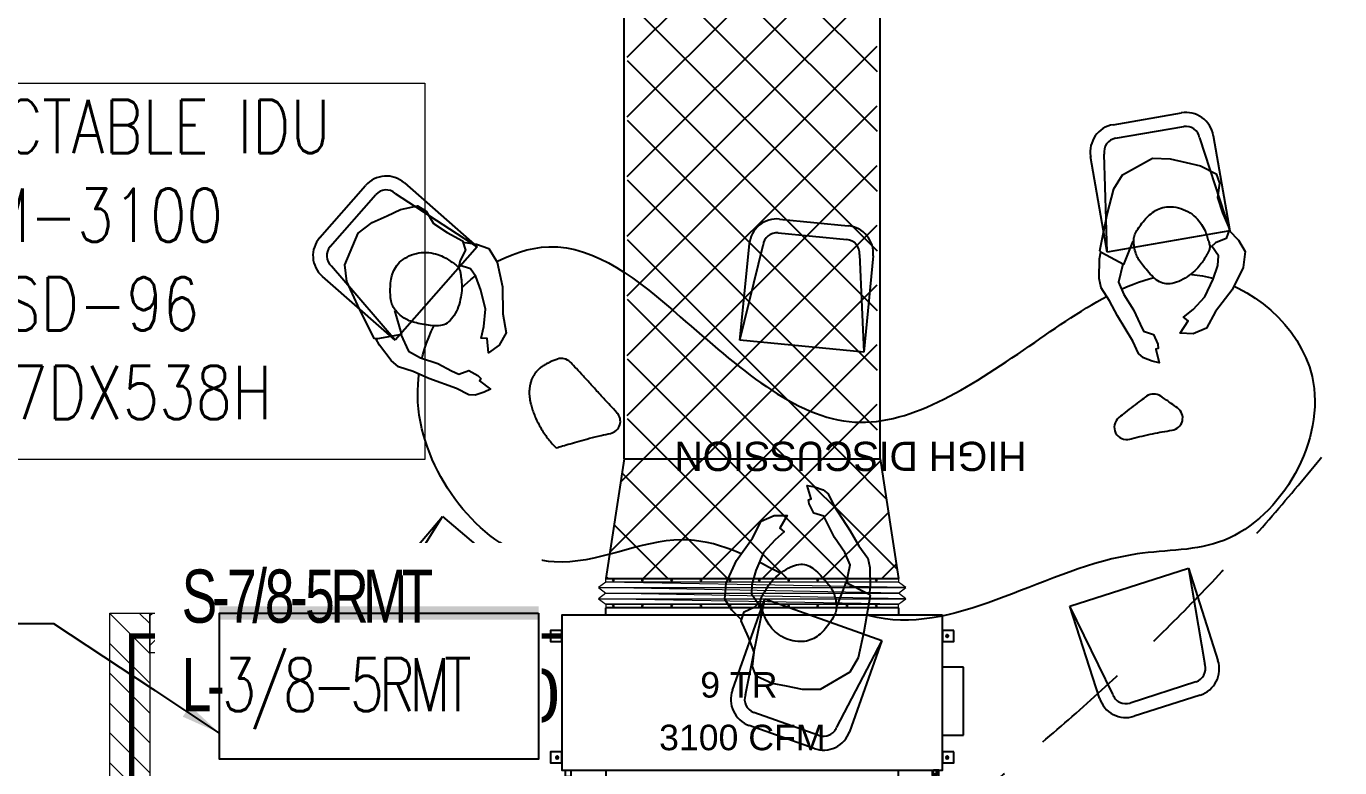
# Model space of a CAD drawing. Header units: millimetres. Extents: x 148480 to 578986, y 39883 to 155062.
# Drawn here: x 235652 to 240593, y 114536 to 117326 of the extents above; entities that cross this region are included whole.
import ezdxf

# ---------------------------------------------------------------- set-up
doc = ezdxf.new("R2010")
doc.units = ezdxf.units.MM
doc.set_wipeout_variables(frame=1)
doc.linetypes.add('CENTERX2', pattern=[4, 2.5, -0.5, 0.5, -0.5])
doc.linetypes.add('HIDDEN', pattern=[0.375, 0.25, -0.125])
for name, color, linetype in [('001-TEXT', 250, 'Continuous'), ('Flooring', 44, 'Continuous'), ('FRESH AIRDUCT', 3, 'Continuous'), ('Hatch 01_UC', 7, 'Continuous'), ('I - MODULAR', 44, 'Continuous'), ('Layer4', 6, 'Continuous'), ('M-HVAC ELLIPTICAL DUCT', 6, 'Continuous'), ('M-HVAC VRV PIPE', 4, 'Continuous'), ('M-HVAC-AC TEXT', 255, 'Continuous'), ('M-HVAC-EADUCT', 140, 'Continuous'), ('M-HVAC-ELEPTICAL DUCT', 6, 'Continuous'), ('M-HVAC-TEXT', 7, 'Continuous'), ('M-LP-VRF-EQUIP', 1, 'Continuous')]:
    doc.layers.add(name, color=color, linetype=linetype)
for name, color, linetype, lineweight in [('CB-AC CABLE TRAY', 213, 'Continuous', 15), ('M-HVAC-CANVAS', 8, 'Continuous', 0), ('M-HVAC-EQUIP TEXT', 7, 'Continuous', 0), ('VRF -COPPER PIPE', 4, 'Continuous', 9)]:
    doc.layers.add(name, color=color, linetype=linetype, lineweight=lineweight)
doc.styles.add('Herbalife_Third Floor - Furniture Layout - 210201$0$CG', font='GOTHIC.TTF')
doc.styles.add('HVAC TEXT', font='Romans.shx', dxfattribs={"width": 0.8, "height": 100})
doc.styles.add('ROMAND', font='romand__.ttf')
doc.styles.add('romans', font='stylu.ttf', dxfattribs={"height": 125})
doc.styles.get("Standard").update_dxf_attribs({"font": 'arial.ttf'})
doc.dimstyles.new('Vayucon', dxfattribs={"dimtxt": 200, "dimasz": 150, "dimexe": 0, "dimexo": 0, "dimgap": 9e-05, "dimtad": 1, "dimdec": 0, "dimrnd": 5, "dimzin": 0, "dimdsep": 46, "dimtxsty": 'ROMAND', "dimcen": 90, "dimclrd": 42, "dimclre": 8, "dimclrt": 7, "dimadec": 0, "dimazin": 0, "dimtfac": 1, "dimtdec": 0, "dimtofl": 0, "dimtmove": 1, "dimatfit": 0, "dimfxl": 1, "dimtolj": 1, "dimtzin": 0, "dimarcsym": 0})

# ---------------------------------------------------------------- blocks, each defined once
blk = doc.blocks.new('GFC1')
at = {"layer": 'Flooring', "color": 8, "linetype": 'HIDDEN', "ltscale": 1500}
blk.add_lwpolyline([(328672.2, 130068.3, 1.540604), (310717.1, 129143.3, 0.119203), (311634.4, 128071.9, -0.704413), (307490.1, 113767.5)], format="xyb", dxfattribs=at)
at = {"layer": 'I - MODULAR', "color": 8}
for p, q in [((312372.9, 117941.4), (312629.2, 117985.5)), ((312381.8, 117890.1), (312638, 117934.3)), ((311117.6, 117586.3), (311376.4, 117561.2)), ((311112.6, 117534.6), (311371.4, 117509.5)), ((310968.9, 117130.5), (311004.1, 117492.8)), ((310968.9, 117130.5), (311055.8, 117487.8)), ((311418.1, 117452.7), (311434.7, 117085.4)), ((311469.9, 117447.7), (311434.7, 117085.4)), ((311434.7, 117085.4), (310968.9, 117130.5)), ((311434.7, 117085.4), (310968.9, 117130.5)), ((309614.2, 116189.4), (309849.3, 116467.3)), ((309653.9, 116155.8), (309849.3, 116467.3)), ((309849.3, 116467.3), (310206.6, 116165.1)), ((309849.3, 116467.3), (310206.6, 116165.1)), ((312210.3, 116130.2), (312655.9, 116273.1)), ((312210.3, 116130.2), (312655.9, 116273.1)), ((312655.9, 116273.1), (312717.5, 115910.6)), ((312655.9, 116273.1), (312767, 115926.4)), ((310206.6, 116165.1), (309931.9, 115920.8)), ((310206.6, 116165.1), (309971.6, 115887.2)), ((312370.9, 115799.5), (312210.3, 116130.2)), ((312321.4, 115783.6), (312210.3, 116130.2)), ((309858.6, 115914.7), (309660.1, 116082.5)), ((309825, 115875), (309626.5, 116042.8)), ((312683.9, 115845.2), (312436.3, 115765.8)), ((312699.7, 115795.7), (312452.1, 115716.3)), ((311265.9, 115643.7), (311020.8, 115730.6)), ((311248.5, 115594.7), (311003.5, 115681.6))]:
    blk.add_line(p, q, dxfattribs=at)
for centre, radius, start, end in [((312646.8, 117883), 104, 9.7784, 99.7784), ((312646.8, 117883), 52, 9.7784, 99.7784), ((309638, 117644), 104, 48.7637, 138.7637), ((309638, 117644), 52, 48.7637, 138.7637), ((311107.6, 117482.8), 104, 84.4627, 174.4627), ((311366.3, 117457.7), 104, 354.4627, 84.4627), ((309466.6, 117448.5), 104, 138.7637, 228.7637), ((311107.6, 117482.8), 52, 84.4627, 174.4627), ((311366.3, 117457.7), 52, 354.4627, 84.4627), ((309466.6, 117448.5), 52, 138.7637, 228.7637), ((310297.2, 117015.3), 46.7, 45.2045, 107.7438), ((312525.5, 116881.5), 46.7, 56.0071, 124.9849), ((310472.2, 116825.9), 46.7, 281.6341, 43.5618), ((312587.6, 116838), 46.7, 278.3964, 54.3471), ((312423.6, 116803.3), 46.7, 129.1862, 285.3251), ((309693.6, 116122.3), 104, 139.7793, 229.7793), ((309693.6, 116122.3), 52, 139.7793, 229.7793), ((309892.2, 115954.4), 52, 229.7793, 319.7793), ((312668, 115894.7), 104, 287.7712, 17.7712), ((309892.2, 115954.4), 104, 229.7793, 319.7793), ((312668, 115894.7), 52, 287.7712, 17.7712), ((312420.4, 115815.3), 104, 197.7712, 287.7712), ((312420.4, 115815.3), 52, 197.7712, 287.7712), ((311283.3, 115692.7), 52, 250.4691, 340.4691), ((311283.3, 115692.7), 104, 250.4691, 340.4691)]:
    blk.add_arc(centre, radius, start, end, dxfattribs=at)
for points, knots in [([(309772.4, 116797.8), (309832.9, 116547.8), (310187.1, 116150.1), (310861.4, 116531.2), (311539.2, 115826.6), (312230.7, 116359.9), (312925.6, 116325.1), (313312.3, 116989.5), (312660.1, 117530.6), (312062.3, 117108.9), (311380.1, 116647.6), (310804.3, 117175), (310296.2, 117596.5), (309820.1, 117303.2), (309743, 116977.9), (309763.8, 116833.4), (309772.4, 116797.8)], [0, 0, 0, 0, 756.658423, 1279.019322, 2126.509203, 3204.432119, 3558.461823, 4309.393457, 4908.214451, 5636.410887, 6429.902653, 7251.328062, 7850.936753, 8346.910325, 8733.176516, 8841.165454, 8841.165454, 8841.165454, 8841.165454]), ([(310283, 117059.7), (310278.3, 117058.2), (310273.6, 117056.5), (310263.9, 117052.7), (310259, 117050.6), (310249.4, 117046.1), (310244.8, 117043.7), (310236.2, 117038.9), (310232.2, 117036.4), (310224.9, 117031.6), (310221.7, 117029.3), (310218, 117026.5), (310217.1, 117025.8), (310215.8, 117024.7), (310215.4, 117024.4), (310214.6, 117023.7), (310214.2, 117023.4), (310212.9, 117022.3), (310212, 117021.5), (310209.4, 117019.1), (310207.8, 117017.4), (310203.6, 117013.1), (310201.2, 117010.3), (310196.8, 117004.4), (310194.8, 117001.4), (310190.9, 116994.9), (310189.1, 116991.6), (310185.8, 116984.4), (310184.3, 116980.7), (310181.7, 116972.8), (310180.5, 116968.6), (310178.2, 116958.2), (310177.2, 116951.6), (310176.2, 116937.7), (310176.2, 116930.2), (310176.9, 116919.8), (310177.2, 116917.3), (310177.7, 116913), (310177.9, 116911.4), (310178.3, 116908.8), (310178.4, 116908), (310178.7, 116906.4), (310178.8, 116905.5), (310179.3, 116902.9), (310179.7, 116901.1), (310180.8, 116895.4), (310181.8, 116891.4), (310184.5, 116881), (310186.4, 116874.5), (310191, 116861), (310193.6, 116853.9), (310199.6, 116839.5), (310203, 116832.1), (310210.2, 116817.5), (310214.1, 116810.1), (310222.4, 116795.8), (310226.7, 116788.7), (310235.8, 116775.2), (310240.4, 116768.6), (310249.8, 116756.4), (310254.5, 116750.6), (310263.7, 116740), (310268.2, 116735.2), (310274.3, 116729.2), (310276.1, 116727.5), (310277.8, 116725.9)], [5846.502375, 5846.502375, 5846.502375, 5846.502375, 5896.963598, 5896.963598, 5950.529588, 5950.529588, 6004.095578, 6004.095578, 6057.661567, 6057.661567, 6111.227557, 6111.227557, 6129.25722, 6129.25722, 6139.833753, 6139.833753, 6148.617796, 6148.617796, 6171.771504, 6171.771504, 6218.07892, 6218.07892, 6292.857145, 6292.857145, 6367.635369, 6367.635369, 6442.413594, 6442.413594, 6517.191819, 6517.191819, 6591.970044, 6591.970044, 6696.71369, 6696.71369, 6801.457336, 6801.457336, 6834.218528, 6834.218528, 6855.422123, 6855.422123, 6865.48151, 6865.48151, 6875.540896, 6875.540896, 6895.659669, 6895.659669, 6935.897214, 6935.897214, 6992.826357, 6992.826357, 7049.755499, 7049.755499, 7106.684641, 7106.684641, 7163.613783, 7163.613783, 7220.542925, 7220.542925, 7277.472067, 7277.472067, 7334.40121, 7334.40121, 7391.330352, 7391.330352, 7415.425737, 7415.425737, 7415.425737, 7415.425737]), ([(310506, 116858.1), (310497, 116867.5), (310488.4, 116876.7), (310466.9, 116899.9), (310454.5, 116913.5), (310430.9, 116939.5), (310419.8, 116951.8), (310398.9, 116975), (310389, 116985.9), (310370.6, 117006.1), (310362, 117015.4), (310346.1, 117032.1), (310338.8, 117039.7), (310331.5, 117047), (310330.8, 117047.7), (310330.1, 117048.4)], [4835.989345, 4835.989345, 4835.989345, 4835.989345, 4867.580248, 4867.580248, 4917.454616, 4917.454616, 4967.328985, 4967.328985, 5017.203354, 5017.203354, 5067.077722, 5067.077722, 5116.952091, 5116.952091, 5122.365212, 5122.365212, 5122.365212, 5122.365212]), ([(312498.7, 116919.7), (312491.5, 116914.7), (312484, 116909.3), (312467.2, 116897), (312457.8, 116889.8), (312438.3, 116874.8), (312428.2, 116866.9), (312410.1, 116852.4), (312402.2, 116846), (312394.2, 116839.5)], [3301.063729, 3301.063729, 3301.063729, 3301.063729, 3341.39834, 3341.39834, 3388.195514, 3388.195514, 3434.992689, 3434.992689, 3469.84613, 3469.84613, 3469.84613, 3469.84613]), ([(312614.8, 116875.9), (312606.5, 116881.8), (312598.6, 116887.5), (312579, 116901.3), (312567.9, 116909.1), (312555.5, 116917.5), (312553.5, 116918.9), (312551.5, 116920.2)], [2372.152379, 2372.152379, 2372.152379, 2372.152379, 2405.19164, 2405.19164, 2456.161405, 2456.161405, 2465.956546, 2465.956546, 2465.956546, 2465.956546]), ([(310277.8, 116725.9), (310285, 116727.9), (310293, 116730.2), (310310.6, 116735.4), (310320.2, 116738.3), (310341.1, 116744.4), (310352.4, 116747.7), (310376.5, 116754.5), (310389.5, 116758.1), (310417.1, 116765.4), (310431.7, 116769.1), (310458.3, 116775.2), (310469.7, 116777.8), (310481.6, 116780.2)], [8031.833249, 8031.833249, 8031.833249, 8031.833249, 8063.184592, 8063.184592, 8094.535936, 8094.535936, 8125.88728, 8125.88728, 8157.238624, 8157.238624, 8188.589968, 8188.589968, 8210.568322, 8210.568322, 8210.568322, 8210.568322]), ([(312436, 116758.3), (312438.8, 116759.1), (312441.7, 116759.9), (312469.3, 116767.3), (312494.9, 116773.4), (312545, 116783.8), (312569.4, 116788.2), (312594.4, 116791.8)], [10452.883851, 10452.883851, 10452.883851, 10452.883851, 10458.69798, 10458.69798, 10509.153604, 10509.153604, 10554.444549, 10554.444549, 10554.444549, 10554.444549])]:
    blk.add_open_spline(points, degree=3, knots=knots, dxfattribs=at)
at = {"layer": '001-TEXT', "color": 8, "style": 'Herbalife_Third Floor - Furniture Layout - 210201$0$CG'}
blk.add_text('HIGH DISCUSSION', height=110, rotation=180, dxfattribs=at).set_placement((312046.5, 116748.7))
at = {"color": 8}
for points in [[(312467.8, 117080.2), (312447.2, 117127.3), (312389.6, 117222.1), (312359, 117278.9), (312327.1, 117327.1), (312319.8, 117362.9), (312321.5, 117436.2), (312326.5, 117463.3), (312322.2, 117467.4), (312374.7, 117699.9), (312407.7, 117753.3), (312521, 117815.5), (312587.4, 117813.5), (312701.6, 117786.3), (312760.3, 117757.1), (312772.6, 117721), (312765.6, 117667.1), (312784.6, 117609.6), (312810.2, 117548.1), (312808.5, 117543.5), (312843.8, 117506.4), (312869.4, 117464.5), (312862.3, 117404.2), (312820.3, 117319.8), (312758.2, 117238.6), (312723.7, 117175.8), (312673.7, 117155.1), (312624.7, 117157.3), (312654.5, 117203.7), (312637.8, 117217.8), (312673.1, 117246.6), (312717.8, 117293.3), (312749, 117360.6), (312766.1, 117411.9), (312768.5, 117447.8), (312743.6, 117484.5), (312739.8, 117481.3), (312735.9, 117478.8), (312726.8, 117455), (312704.2, 117418.9), (312676.4, 117389), (312651.3, 117369.5), (312619.2, 117351.8), (312579.7, 117342.2), (312559, 117345.1), (312523.6, 117368.1), (312489.3, 117406.1), (312466.5, 117437.6), (312456.3, 117463.2), (312450.4, 117499.1), (312447.3, 117502.8), (312411.5, 117415.3), (312409.6, 117416.3), (312393.3, 117349.6), (312412.5, 117302.9), (312449.7, 117244.9), (312487.4, 117164.1), (312525, 117151.9), (312540.7, 117116.3), (312542.5, 117100), (312532.5, 117097.5), (312545.5, 117046), (312519.3, 117051.9), (312486.3, 117064.3)], [(309948.3, 116924.8), (309902.8, 116948.8), (309798.8, 116987.2), (309739.5, 117012.6), (309684.5, 117030.6), (309656.6, 117054), (309612.3, 117112.4), (309599.3, 117136.8), (309593.4, 117137.3), (309489.8, 117352), (309482.4, 117414.4), (309532.5, 117533.5), (309585.8, 117573.3), (309692, 117623), (309756.1, 117636.7), (309788.2, 117616.1), (309816.3, 117569.5), (309866.9, 117536.3), (309925.2, 117504.1), (309926.8, 117499.5), (309977.5, 117492.3), (310023.6, 117475.5), (310055.6, 117423.9), (310075.2, 117331.6), (310077.1, 117229.5), (310089.1, 117158.8), (310062.9, 117111.6), (310023.2, 117082.8), (310017.6, 117137.6), (309995.8, 117138.3), (310005.6, 117182.8), (310011.5, 117247.1), (309994, 117319.3), (309975.5, 117370), (309955, 117399.7), (309912.7, 117412.9), (309911.7, 117408), (309910.2, 117403.6), (309917.9, 117379.4), (309922.7, 117337), (309919.5, 117296.3), (309912, 117265.5), (309897.9, 117231.6), (309872.9, 117199.5), (309854.9, 117188.9), (309812.9, 117184.9), (309762.4, 117193.3), (309725, 117203.7), (309701, 117217.4), (309674.1, 117241.9), (309669.3, 117242.9), (309695.7, 117152.1), (309693.6, 117151.7), (309722.4, 117089.3), (309766.5, 117064.7), (309831.7, 117042.5), (309911.5, 117002.7), (309948.5, 117016.5), (309982.9, 116998.4), (309994.4, 116986.8), (309988.2, 116978.6), (310030.4, 116946.3), (310006.2, 116934.7), (309972.7, 116923.8)], [(311301, 116553), (311323.1, 116506.5), (311383.6, 116413.5), (311416, 116357.8), (311449.3, 116310.6), (311457.8, 116275.1), (311458.4, 116201.8), (311454.3, 116174.5), (311458.7, 116170.5), (311413.5, 115936.4), (311382.2, 115882), (311270.8, 115816.4), (311204.4, 115816.3), (311089.4, 115839.9), (311029.9, 115867.2), (311016.4, 115902.9), (311021.7, 115957), (311000.9, 116013.9), (310973.4, 116074.6), (310974.9, 116079.2), (310938.6, 116115.2), (310911.6, 116156.3), (310916.8, 116216.8), (310956.1, 116302.5), (311015.7, 116385.5), (311048.2, 116449.4), (311097.5, 116471.6), (311146.6, 116471), (311118.3, 116423.7), (311135.3, 116410.1), (311101, 116380.3), (311057.8, 116332.2), (311028.7, 116263.9), (311013.3, 116212.1), (311011.9, 116176.1), (311037.9, 116140.2), (311041.7, 116143.6), (311045.5, 116146.2), (311053.8, 116170.2), (311075.3, 116207), (311102.2, 116237.8), (311126.6, 116258), (311158.1, 116276.7), (311197.4, 116287.6), (311218.1, 116285.4), (311254.2, 116263.4), (311289.7, 116226.6), (311313.5, 116195.8), (311324.5, 116170.5), (311331.5, 116134.8), (311334.7, 116131.2), (311367.8, 116219.8), (311369.7, 116218.9), (311383.9, 116286.1), (311363.2, 116332.1), (311324.2, 116388.9), (311284, 116468.5), (311246.1, 116479.5), (311229.2, 116514.6), (311227, 116530.8), (311236.8, 116533.6), (311222.2, 116584.7), (311248.7, 116579.6), (311281.9, 116568.3)]]:
    blk.add_wipeout(points, dxfattribs=at).dxf.layer = 'I - MODULAR'
at = {"layer": 'I - MODULAR', "color": 8}
for p, q in [((312698.1, 117891.9), (312811.1, 117542)), ((312749.3, 117900.7), (312811.1, 117542)), ((312349.9, 117462.5), (312288.1, 117821.2)), ((312349.9, 117462.5), (312339.4, 117830)), ((309388.4, 117517), (309559.8, 117712.6)), ((309706.6, 117722.2), (309980.3, 117482.3)), ((309427.5, 117482.8), (309598.9, 117678.3)), ((309672.3, 117683.1), (309980.3, 117482.3)), ((312811.1, 117542), (312349.9, 117462.5)), ((312811.1, 117542), (312349.9, 117462.5)), ((309980.3, 117482.3), (309671.8, 117130.4)), ((309980.3, 117482.3), (309671.8, 117130.4)), ((309671.8, 117130.4), (309432.4, 117409.4)), ((309671.8, 117130.4), (309398.1, 117370.3)), ((310940.2, 115814.4), (311061.9, 116157.4)), ((310989.2, 115797), (311061.9, 116157.4)), ((311061.9, 116157.4), (311503, 116001)), ((311061.9, 116157.4), (311503, 116001)), ((311503, 116001), (311332.3, 115675.3)), ((311503, 116001), (311381.3, 115657.9))]:
    blk.add_line(p, q, dxfattribs=at)
for points in [[(312447.3, 117502.8), (312411.5, 117415.3), (312330.7, 117459.2), (312322.2, 117467.4), (312350.4, 117603.3), (312374.7, 117699.9), (312407.7, 117753.3), (312521, 117815.5), (312587.4, 117813.5), (312647, 117798.6), (312701.6, 117786.3), (312760.3, 117757.1), (312772.6, 117721), (312765.6, 117667.1), (312784.6, 117609.6), (312810.2, 117548.1), (312797.9, 117513.8), (312757.7, 117496.6), (312739.8, 117481.3)], [(312322.2, 117467.4), (312350.4, 117603.3), (312374.7, 117699.9), (312407.7, 117753.3), (312521, 117815.5), (312587.4, 117813.5), (312647, 117798.6), (312701.6, 117786.3), (312760.3, 117757.1), (312772.6, 117721), (312765.6, 117667.1), (312784.6, 117609.6), (312810.2, 117548.1), (312808.5, 117543.5)], [(309669.3, 117242.9), (309695.7, 117152.1), (309605.2, 117136.2), (309593.4, 117137.3), (309531, 117261.3), (309489.8, 117352), (309482.4, 117414.4), (309532.5, 117533.5), (309585.8, 117573.3), (309641.7, 117598.7), (309692, 117623), (309756.1, 117636.7), (309788.2, 117616.1), (309816.3, 117569.5), (309866.9, 117536.3), (309925.2, 117504.1), (309937, 117469.6), (309916.2, 117431.1), (309911.7, 117408)], [(309593.4, 117137.3), (309531, 117261.3), (309489.8, 117352), (309482.4, 117414.4), (309532.5, 117533.5), (309585.8, 117573.3), (309641.7, 117598.7), (309692, 117623), (309756.1, 117636.7), (309788.2, 117616.1), (309816.3, 117569.5), (309866.9, 117536.3), (309925.2, 117504.1), (309926.8, 117499.5)], [(309926.8, 117499.5), (309977.5, 117492.3), (310023.6, 117475.5), (310055.6, 117423.9), (310075.2, 117331.6), (310077.1, 117229.5), (310089.1, 117158.8), (310062.9, 117111.6), (310023.2, 117082.8), (310017.6, 117137.6), (309995.8, 117138.3), (310005.6, 117182.8), (310011.5, 117247.1), (309994, 117319.3), (309975.5, 117370), (309955, 117399.7), (309912.7, 117412.9)], [(312808.5, 117543.5), (312843.8, 117506.4), (312869.4, 117464.5), (312862.3, 117404.2), (312820.3, 117319.8), (312758.2, 117238.6), (312723.7, 117175.8), (312673.7, 117155.1), (312624.7, 117157.3), (312654.5, 117203.7), (312637.8, 117217.8), (312673.1, 117246.6), (312717.8, 117293.3), (312749, 117360.6), (312766.1, 117411.9), (312768.5, 117447.8), (312743.6, 117484.5)], [(312409.6, 117416.3), (312393.3, 117349.6), (312412.5, 117302.9), (312449.7, 117244.9), (312473.8, 117191.3), (312487.4, 117164.1), (312525, 117151.9), (312540.7, 117116.3), (312542.5, 117100), (312532.8, 117096.5), (312545.5, 117046), (312519.3, 117051.9), (312486.3, 117064.3), (312467.8, 117080.2), (312447.2, 117127.3), (312389.6, 117222.1), (312359, 117278.9), (312327.1, 117327.1), (312319.8, 117362.9), (312321.5, 117436.2), (312326.5, 117463.3)], [(309693.6, 117151.7), (309722.4, 117089.3), (309766.5, 117064.7), (309831.7, 117042.5), (309883.8, 117015.5), (309911.5, 117002.7), (309948.5, 117016.5), (309982.9, 116998.4), (309994.4, 116986.8), (309989, 116978), (310030.4, 116946.3), (310006.2, 116934.7), (309972.7, 116923.8), (309948.3, 116924.8), (309902.8, 116948.8), (309798.8, 116987.2), (309739.5, 117012.6), (309684.5, 117030.6), (309656.6, 117054), (309612.3, 117112.4), (309599.3, 117136.8)], [(311369.7, 116218.9), (311383.9, 116286.1), (311363.2, 116332.1), (311324.2, 116388.9), (311298.5, 116441.7), (311284, 116468.5), (311246.1, 116479.5), (311229.2, 116514.6), (311227, 116530.8), (311236.6, 116534.6), (311222.2, 116584.7), (311248.7, 116579.6), (311281.9, 116568.3), (311301, 116553), (311323.1, 116506.5), (311383.6, 116413.5), (311416, 116357.8), (311449.3, 116310.6), (311457.8, 116275.1), (311458.4, 116201.8), (311454.3, 116174.5)], [(310974.9, 116079.2), (310938.6, 116115.2), (310911.6, 116156.3), (310916.8, 116216.8), (310956.1, 116302.5), (311015.7, 116385.5), (311048.2, 116449.4), (311097.5, 116471.6), (311146.6, 116471), (311118.3, 116423.7), (311135.3, 116410.1), (311101, 116380.3), (311057.8, 116332.2), (311028.7, 116263.9), (311013.3, 116212.1), (311011.9, 116176.1), (311037.9, 116140.2)], [(311334.7, 116131.2), (311367.8, 116219.8), (311449.8, 116178.4), (311458.7, 116170.5), (311434.7, 116033.8), (311413.5, 115936.4), (311382.2, 115882), (311270.8, 115816.4), (311204.4, 115816.3), (311144.3, 115829.3), (311089.4, 115839.9), (311029.9, 115867.2), (311016.4, 115902.9), (311021.7, 115957), (311000.9, 116013.9), (310973.4, 116074.6), (310984.7, 116109.3), (311024.3, 116127.7), (311041.7, 116143.6)], [(311458.7, 116170.5), (311434.7, 116033.8), (311413.5, 115936.4), (311382.2, 115882), (311270.8, 115816.4), (311204.4, 115816.3), (311144.3, 115829.3), (311089.4, 115839.9), (311029.9, 115867.2), (311016.4, 115902.9), (311021.7, 115957), (311000.9, 116013.9), (310973.4, 116074.6), (310974.9, 116079.2)]]:
    blk.add_lwpolyline(points, dxfattribs=at)
for points in [[(312729.3, 117459.6), (312728.1, 117457.3), (312726.8, 117455), (312725.5, 117452.8), (312724.2, 117450.5), (312722.7, 117448.1), (312721.1, 117445.5), (312719.4, 117442.7), (312717.6, 117439.6), (312715.5, 117436.1), (312713.2, 117432.2), (312710.5, 117428.1), (312707.6, 117423.6), (312704.2, 117418.9), (312700.4, 117413.9), (312696, 117408.7), (312691.2, 117403.2), (312685.7, 117397.6), (312679.6, 117391.9), (312673.1, 117386.1), (312666.2, 117380.4), (312658.9, 117374.9), (312651.3, 117369.5), (312643.5, 117364.5), (312635.5, 117359.8), (312627.4, 117355.6), (312619.2, 117351.8), (312611.1, 117348.6), (312603, 117346), (312595, 117344.1), (312587.2, 117342.8), (312579.7, 117342.2), (312572.4, 117342.4), (312565.6, 117343.4), (312559, 117345.1), (312552.7, 117347.5), (312546.6, 117350.5), (312540.7, 117354.2), (312534.9, 117358.4), (312529.2, 117363), (312523.6, 117368.1), (312518, 117373.6), (312512.4, 117379.4), (312506.9, 117385.3), (312501.6, 117391.3), (312496.5, 117397.3), (312491.6, 117403.2), (312487, 117409), (312482.7, 117414.4), (312478.8, 117419.4), (312475.3, 117424.1), (312472.1, 117428.7), (312469.2, 117433.1), (312466.5, 117437.6), (312464.1, 117442.1), (312461.9, 117446.9), (312459.9, 117451.9), (312458, 117457.4), (312456.3, 117463.2), (312454.8, 117469.2), (312453.4, 117475.3), (312452.3, 117481.4), (312451.4, 117487.5), (312450.8, 117493.4), (312450.4, 117499.1), (312450.3, 117504.4), (312450.5, 117509.5), (312451, 117514.3), (312451.9, 117519.1), (312453.1, 117523.7), (312454.7, 117528.4), (312456.7, 117533.2), (312459.2, 117538.1), (312462, 117543.3), (312465.2, 117548.6), (312468.8, 117554.1), (312472.7, 117559.7), (312476.8, 117565.3), (312481.1, 117570.9), (312485.7, 117576.5), (312490.3, 117582), (312495, 117587.3), (312499.9, 117592.5), (312504.9, 117597.5), (312510, 117602.2), (312515.3, 117606.7), (312520.9, 117611), (312526.6, 117615), (312532.6, 117618.7), (312539, 117622), (312545.5, 117625), (312552.4, 117627.6), (312559.6, 117629.7), (312567.1, 117631.3), (312574.9, 117632.4), (312583, 117632.9), (312591.4, 117632.8), (312600.1, 117632), (312609.1, 117630.6), (312618.2, 117628.6), (312627.2, 117626), (312636.3, 117622.8), (312645.1, 117619), (312653.6, 117614.7), (312661.8, 117609.8), (312669.5, 117604.5), (312676.8, 117598.7), (312683.5, 117592.5), (312689.7, 117586.1), (312695.4, 117579.5), (312700.6, 117572.9), (312705.2, 117566.3), (312709.3, 117559.7), (312712.9, 117553.4), (312715.9, 117547.2), (312718.6, 117541.3), (312720.9, 117535.5), (312722.8, 117530), (312724.6, 117524.7), (312726.3, 117519.5), (312727.8, 117514.7), (312729.3, 117510), (312730.8, 117505.5), (312732.2, 117501.3), (312733.4, 117497.2), (312734.4, 117493.3), (312735.3, 117489.6), (312735.8, 117486), (312736.1, 117482.6), (312736, 117479.3), (312735.6, 117476.1), (312734.9, 117473), (312734, 117470), (312733, 117467.2), (312731.8, 117464.5), (312730.6, 117462)], [(309917, 117384.5), (309917.5, 117381.9), (309917.9, 117379.4), (309918.3, 117376.8), (309918.6, 117374.2), (309919, 117371.4), (309919.4, 117368.4), (309919.8, 117365.1), (309920.3, 117361.5), (309920.8, 117357.5), (309921.4, 117353), (309921.9, 117348.1), (309922.4, 117342.8), (309922.7, 117337), (309922.8, 117330.7), (309922.6, 117323.9), (309922.2, 117316.6), (309921.4, 117308.8), (309920.2, 117300.6), (309918.7, 117292), (309916.8, 117283.3), (309914.6, 117274.4), (309912, 117265.5), (309909, 117256.6), (309905.7, 117248), (309901.9, 117239.6), (309897.9, 117231.6), (309893.5, 117224.1), (309888.7, 117217), (309883.7, 117210.5), (309878.4, 117204.7), (309872.9, 117199.5), (309867.1, 117195.1), (309861.1, 117191.6), (309854.9, 117188.9), (309848.5, 117186.8), (309841.8, 117185.4), (309834.9, 117184.6), (309827.8, 117184.3), (309820.4, 117184.4), (309812.9, 117184.9), (309805.1, 117185.7), (309797.1, 117186.7), (309789.1, 117188), (309781.2, 117189.4), (309773.4, 117190.9), (309765.9, 117192.5), (309758.8, 117194.1), (309752.1, 117195.7), (309745.9, 117197.2), (309740.2, 117198.7), (309734.9, 117200.2), (309729.8, 117201.9), (309725, 117203.7), (309720.3, 117205.8), (309715.6, 117208.2), (309710.8, 117210.9), (309706, 117214), (309701, 117217.4), (309696.1, 117221.2), (309691.2, 117225.1), (309686.5, 117229.2), (309682.1, 117233.4), (309677.9, 117237.7), (309674.1, 117241.9), (309670.7, 117246), (309667.7, 117250.1), (309665.1, 117254.2), (309662.8, 117258.5), (309660.9, 117262.9), (309659.2, 117267.6), (309657.8, 117272.5), (309656.6, 117277.9), (309655.6, 117283.7), (309654.8, 117289.9), (309654.2, 117296.4), (309653.8, 117303.2), (309653.5, 117310.2), (309653.4, 117317.3), (309653.5, 117324.4), (309653.7, 117331.6), (309654.1, 117338.7), (309654.7, 117345.8), (309655.5, 117352.8), (309656.6, 117359.7), (309657.9, 117366.6), (309659.6, 117373.3), (309661.6, 117380), (309664.1, 117386.7), (309666.9, 117393.2), (309670.2, 117399.6), (309674, 117405.9), (309678.3, 117412.1), (309683.2, 117418), (309688.6, 117423.7), (309694.6, 117429.1), (309701.3, 117434.3), (309708.6, 117439.1), (309716.5, 117443.6), (309724.8, 117447.7), (309733.5, 117451.3), (309742.6, 117454.4), (309751.9, 117456.9), (309761.2, 117458.9), (309770.7, 117460.1), (309780.1, 117460.7), (309789.3, 117460.7), (309798.4, 117460), (309807.3, 117458.9), (309815.8, 117457.3), (309824, 117455.3), (309831.8, 117453), (309839.1, 117450.5), (309845.8, 117447.7), (309852, 117444.8), (309857.8, 117441.8), (309863.1, 117438.7), (309868.1, 117435.6), (309872.9, 117432.5), (309877.3, 117429.5), (309881.6, 117426.7), (309885.7, 117424), (309889.6, 117421.4), (309893.3, 117418.9), (309896.8, 117416.5), (309900, 117414.1), (309903, 117411.7), (309905.6, 117409.2), (309908, 117406.7), (309910, 117404), (309911.6, 117401.3), (309913, 117398.5), (309914.2, 117395.6), (309915.1, 117392.8), (309915.9, 117389.9), (309916.5, 117387.2)], [(311051.5, 116165.6), (311052.6, 116167.9), (311053.8, 116170.2), (311055.1, 116172.5), (311056.4, 116174.8), (311057.7, 116177.3), (311059.2, 116179.9), (311060.8, 116182.8), (311062.6, 116186), (311064.6, 116189.5), (311066.8, 116193.4), (311069.3, 116197.7), (311072.1, 116202.2), (311075.3, 116207), (311079, 116212.2), (311083.1, 116217.5), (311087.9, 116223.1), (311093.2, 116228.9), (311099, 116234.8), (311105.3, 116240.8), (311112.1, 116246.7), (311119.2, 116252.5), (311126.6, 116258), (311134.3, 116263.3), (311142.1, 116268.3), (311150.1, 116272.7), (311158.1, 116276.7), (311166.2, 116280.2), (311174.2, 116283), (311182.1, 116285.2), (311189.8, 116286.8), (311197.4, 116287.6), (311204.6, 116287.6), (311211.5, 116286.9), (311218.1, 116285.4), (311224.5, 116283.2), (311230.7, 116280.3), (311236.7, 116276.8), (311242.6, 116272.8), (311248.4, 116268.3), (311254.2, 116263.4), (311260, 116258.1), (311265.8, 116252.6), (311271.4, 116246.8), (311276.9, 116240.9), (311282.3, 116235.1), (311287.3, 116229.3), (311292.1, 116223.8), (311296.5, 116218.5), (311300.6, 116213.6), (311304.3, 116209), (311307.6, 116204.5), (311310.7, 116200.2), (311313.5, 116195.8), (311316, 116191.4), (311318.4, 116186.7), (311320.5, 116181.7), (311322.6, 116176.3), (311324.5, 116170.5), (311326.2, 116164.6), (311327.7, 116158.5), (311329.1, 116152.4), (311330.1, 116146.4), (311331, 116140.5), (311331.5, 116134.8), (311331.8, 116129.5), (311331.7, 116124.4), (311331.3, 116119.6), (311330.6, 116114.8), (311329.5, 116110.1), (311328.1, 116105.4), (311326.2, 116100.5), (311324, 116095.5), (311321.3, 116090.3), (311318.2, 116084.8), (311314.8, 116079.2), (311311.1, 116073.6), (311307.2, 116067.8), (311303, 116062.1), (311298.7, 116056.3), (311294.2, 116050.7), (311289.6, 116045.3), (311285, 116039.9), (311280.1, 116034.8), (311275.1, 116029.9), (311270, 116025.2), (311264.6, 116020.8), (311258.9, 116016.6), (311253, 116012.7), (311246.8, 116009.2), (311240.3, 116006), (311233.5, 116003.2), (311226.4, 116000.9), (311219, 115999), (311211.2, 115997.7), (311203.1, 115996.9), (311194.7, 115996.8), (311186, 115997.3), (311177, 115998.4), (311167.9, 116000.1), (311158.7, 116002.4), (311149.6, 116005.3), (311140.7, 116008.8), (311132, 116012.9), (311123.7, 116017.5), (311115.8, 116022.6), (311108.4, 116028.2), (311101.4, 116034.2), (311095, 116040.4), (311089.1, 116046.8), (311083.7, 116053.2), (311078.9, 116059.7), (311074.6, 116066.1), (311070.8, 116072.3), (311067.6, 116078.4), (311064.8, 116084.3), (311062.3, 116089.9), (311060.1, 116095.4), (311058.2, 116100.7), (311056.4, 116105.7), (311054.7, 116110.6), (311053, 116115.2), (311051.4, 116119.6), (311049.9, 116123.8), (311048.6, 116127.8), (311047.4, 116131.7), (311046.5, 116135.4), (311045.8, 116139), (311045.5, 116142.4), (311045.5, 116145.7), (311045.8, 116148.9), (311046.3, 116152), (311047.1, 116155), (311048.1, 116157.8), (311049.1, 116160.5), (311050.3, 116163.1)]]:
    blk.add_lwpolyline(points, close=True, dxfattribs=at)
for centre, radius, start, end in [((312390.6, 117838.9), 104, 99.7784, 189.7784), ((312390.6, 117838.9), 52, 99.7784, 189.7784), ((311038.2, 115779.6), 104, 160.4691, 250.4691), ((311038.2, 115779.6), 52, 160.4691, 250.4691)]:
    blk.add_arc(centre, radius, start, end, dxfattribs=at)
blk = doc.blocks.new('*U77')
for points in [[(-89, 100), (912.1, 100), (912.1, 88), (-89, 88)], [(912.1, 50), (937.1, 69), (912.1, 88), (-89, 88), (-114, 69), (-89, 50), (-114, 31), (-89, 12), (912.1, 12), (937.1, 31)], [(-89, 0), (912.1, 0), (912.1, 12), (-89, 12)]]:
    blk.add_lwpolyline(points, close=True)
blk.add_lwpolyline([(912.1, 12), (-114, 31), (937.1, 31), (-89, 50), (912.1, 50), (-114, 69), (937.1, 69), (-89, 88)])
at = {"color": 8}
for centre in [(-64, 94), (36, 94), (136, 94), (236, 94), (336, 94), (436, 94), (536, 94), (636, 94), (736, 94), (836, 94), (-64, 6), (36, 6), (136, 6), (236, 6), (336, 6), (436, 6), (536, 6), (636, 6), (736, 6), (836, 6)]:
    blk.add_circle(centre, 2.5, dxfattribs=at)
blk = doc.blocks.new('*U120')
at = {"layer": 'CB-AC CABLE TRAY', "true_color": 0xa953a0}
h = blk.add_hatch(dxfattribs=at)
h.set_pattern_fill('ANSI31', color=215, scale=25)
h.set_pattern_definition([(45, (-903699.68, 1102758.81), (-56.1266008, 56.1266008), [])])
h.paths.add_polyline_path([(-88704.9, -150.4), (-88704.9, -0.4), (-87635.3, -0.4), (-87635.3, -150.4)])
at = {"layer": 'CB-AC CABLE TRAY', "color": 215, "true_color": 0xa953a0}
blk.add_lwpolyline([(-88704.9, -150.4), (-88704.9, -0.4), (-87635.3, -0.4), (-87635.3, -150.4)], close=True, dxfattribs=at)
blk = doc.blocks.new('*U121')
at = {"layer": 'CB-AC CABLE TRAY', "true_color": 0xa953a0}
h = blk.add_hatch(dxfattribs=at)
h.set_pattern_fill('ANSI31', color=215, scale=25)
h.set_pattern_definition([(45, (-903320.915, 1102758.81), (-56.1266008, 56.1266008), [])])
h.paths.add_polyline_path([(-88704.9, -150.4), (-88704.9, -0.4), (-87256.6, -0.4), (-87256.6, -150.4)])
at = {"layer": 'CB-AC CABLE TRAY', "color": 215, "true_color": 0xa953a0}
blk.add_lwpolyline([(-88704.9, -150.4), (-88704.9, -0.4), (-87256.6, -0.4), (-87256.6, -150.4)], close=True, dxfattribs=at)
blk = doc.blocks.new('Ductable inverter-8TR')
at = {"layer": 'M-LP-VRF-EQUIP', "color": 6, "linetype": 'CENTERX2', "lineweight": 5}
for p, q in [((722124.4, -338928.6), (722109.8, -338928.6)), ((722116.1, -338935.9), (722116.1, -338921.2)), ((722579.9, -338928.6), (722565.2, -338928.6)), ((722572.6, -338935.9), (722572.6, -338921.2)), ((722122.2, -340396.1), (722107.5, -340396.1)), ((722116.1, -340403.5), (722116.1, -340388.8)), ((722579.9, -340396.1), (722565.2, -340396.1)), ((722572.6, -340403.5), (722572.6, -340388.8))]:
    blk.add_line(p, q, dxfattribs=at)
at = {"layer": 'M-LP-VRF-EQUIP', "color": 190}
for p, q in [((722038.2, -339112.2), (722009.9, -339112.2)), ((722009.9, -340212.5), (722009.9, -339112.2)), ((722620.2, -339112.2), (722662.1, -339112.2)), ((722662.1, -340212.5), (722662.1, -339112.2)), ((722009.9, -340212.5), (722038.2, -340212.5)), ((722662.1, -340212.5), (722620.2, -340212.5))]:
    blk.add_line(p, q, dxfattribs=at)
at = {"layer": 'M-LP-VRF-EQUIP', "color": 3}
for p, q in [((722232.8, -340457.4), (722232.8, -340378.8)), ((722489.5, -340378.8), (722489.5, -340457.4)), ((722489.5, -340457.4), (722232.8, -340457.4))]:
    blk.add_line(p, q, dxfattribs=at)
at = {"layer": 'M-LP-VRF-EQUIP', "color": 190}
blk.add_lwpolyline([(722038.2, -340378.8), (722038.2, -338945.8), (722620.2, -338945.8), (722620.2, -340378.8)], close=True, dxfattribs=at)
at = {"layer": 'M-LP-VRF-EQUIP', "color": 4}
for points in [[(722095.2, -338945.8), (722095.2, -338903.9), (722137.1, -338903.9), (722137.1, -338945.8)], [(722551.6, -338945.8), (722551.6, -338903.9), (722593.5, -338903.9), (722593.5, -338945.8)], [(722095.2, -340420.8), (722095.2, -340378.8), (722137.1, -340378.8), (722137.1, -340420.8)], [(722551.6, -340420.8), (722551.6, -340378.8), (722593.5, -340378.8), (722593.5, -340420.8)]]:
    blk.add_lwpolyline(points, close=True, dxfattribs=at)
at = {"layer": 'M-LP-VRF-EQUIP', "color": 2}
blk.add_lwpolyline([(722620.2, -338959.9), (722620.2, -338979.9), (722646.4, -338979.9), (722646.4, -338959.9)], close=True, dxfattribs=at)
at = {"layer": 'M-LP-VRF-EQUIP', "color": 6}
blk.add_lwpolyline([(722641.1, -340357.8), (722641.1, -340341.2), (722620.2, -340341.2), (722620.2, -340357.8)], close=True, dxfattribs=at)
at = {"layer": 'M-LP-VRF-EQUIP', "color": 5}
blk.add_lwpolyline([(722635.9, -340354.5), (722635.9, -340344.5), (722620.2, -340344.5), (722620.2, -340354.5)], close=True, dxfattribs=at)
at = {"layer": 'M-LP-VRF-EQUIP', "color": 2}
blk.add_lwpolyline([(722641.1, -340344.7), (722646.4, -340344.7), (722646.4, -340364.8), (722620.2, -340364.8), (722620.2, -340344.7)], dxfattribs=at)
at = {"layer": 'M-LP-VRF-EQUIP', "color": 4}
for centre in [(722116.1, -338928.6), (722572.6, -338928.6), (722116.1, -340396.1), (722572.6, -340396.1)]:
    blk.add_circle(centre, 5.24, dxfattribs=at)

msp = doc.modelspace()

# ---------------------------------------------------------------- block references
at = {"layer": 'Layer4', "linetype": 'Continuous', "rotation": 360}
msp.add_blockref('GFC1', (-72632.4, -986), dxfattribs=at)

# ---------------------------------------------------------------- next in the draw order: hatches: boundary and pattern name
at = {"layer": 'Hatch 01_UC', "linetype": 'Continuous'}
h = msp.add_hatch(dxfattribs=at)
h.set_pattern_fill('ANSI37', color=42, scale=50, angle=360)
h.set_pattern_definition([(45, (-7479.28, -1785.48), (-112.2532, 112.2532), []), (135, (-7479.28, -1785.48), (-112.2532, -112.2532), [])])
h.paths.add_polyline_path([(238852.4, 118698.2), (237912.4, 118698.2), (237912.4, 115698.7), (238852.4, 115698.7)])
h = msp.add_hatch(dxfattribs=at)
h.set_pattern_fill('ANSI37', color=42, scale=50, angle=360)
h.set_pattern_definition([(45, (-7479.28, -1785.99), (-112.2532, 112.2532), []), (135, (-7479.28, -1785.99), (-112.2532, -112.2532), [])])
h.paths.add_polyline_path([(237832.3, 115248.2), (237900.9, 115698.2), (238863.9, 115698.2), (238932.6, 115248.2)])

# ---------------------------------------------------------------- next in the draw order: linework, layer by layer
at = {"layer": 'M-HVAC ELLIPTICAL DUCT', "linetype": 'Continuous'}
for p, q in [((237900.9, 115698.2), (237900.9, 133325.8)), ((238863.9, 115698.2), (238863.9, 133325.8)), ((237900.9, 115698.2), (237832.3, 115248.2)), ((237900.9, 115698.2), (238863.9, 115698.2)), ((238863.9, 115698.2), (238932.6, 115248.2)), ((237832.3, 115248.2), (238932.6, 115248.2))]:
    msp.add_line(p, q, dxfattribs=at)
at = {"layer": 'M-HVAC VRV PIPE', "color": 150, "linetype": 'Continuous', "const_width": 20}
msp.add_lwpolyline([(235671, 112619.2), (236048.7, 112619.2), (236048.7, 115032), (237665.9, 115032)], dxfattribs=at)
at = {"layer": 'VRF -COPPER PIPE', "color": 0}
msp.add_lwpolyline([(234414.7, 117111.7), (237151.3, 117111.7), (237151.3, 115696.4), (234414.7, 115696.4)], close=True, dxfattribs=at)

# ---------------------------------------------------------------- next in the draw order: block references
at = {"layer": 'CB-AC CABLE TRAY', "color": 4, "linetype": 'HIDDEN'}
for name, p, rotation in [('*U120', (235966.5, 202753.7), 89.99971984369127), ('*U121', (324821.4, 115118.4), 359.9997198436912)]:
    msp.add_blockref(name, p, dxfattribs=dict(at, rotation=rotation))
at = {"layer": 'M-HVAC-CANVAS', "xscale": 1.099145299145298, "yscale": 1.099145299145298, "zscale": 1.099145299145298, "rotation": 360}
msp.add_blockref('*U77', (237930.1, 115138.3), dxfattribs=at)
at = {"layer": 'M-HVAC-EADUCT', "color": 0, "linetype": 'Continuous', "xscale": -1, "rotation": 89.99999999999966}
msp.add_blockref('Ductable inverter-8TR', (-101279.9, 837148.1), dxfattribs=at)

# ---------------------------------------------------------------- next in the draw order: texts
at = {"layer": 'M-HVAC-AC TEXT', "color": 7}
for s, p in [('9 TR ', (238187.1, 114800.3, 0)), ('3100 CFM ', (238032.2, 114602.3, 0))]:
    msp.add_text(s, height=96, dxfattribs=at).set_placement(p)
at = {"layer": 'M-HVAC-ELEPTICAL DUCT', "insert": (236168.8, 114908.1, 1198.1), "char_height": 200, "attachment_point": 1}
msp.add_mtext('BOCT-2650', dxfattribs=at)
at = {"layer": 'M-HVAC-EQUIP TEXT', "color": 0, "insert": (234471.6, 117048.3), "char_height": 200, "width": 2764.508, "attachment_point": 1, "style": 'HVAC TEXT'}
msp.add_mtext('{\\H0.99999x;VRF V-DUCTABLE IDU\\P8TR / CFM-3100\\PMODEL:-DSD-96\\P1508WX647DX538H}', dxfattribs=at)

# ---------------------------------------------------------------- next in the draw order: texts
at = {"layer": 'M-HVAC-TEXT', "insert": (237490.6, 114682), "char_height": 200, "width": 1254.3, "attachment_point": 9, "style": 'romans', "bg_fill": 2}
msp.add_mtext('\\pxql;{\\W0.75;\\T0.75;\\C150;S-7/8-5RMT\\P\\pt0.5;L-\\Fromans.shx|c1;3/8-5RMT}', dxfattribs=at)

# ---------------------------------------------------------------- next in the draw order: linework, layer by layer
at = {"layer": 'FRESH AIRDUCT', "color": 1, "linetype": 'Continuous', "const_width": 50}
msp.add_lwpolyline([(236378.5, 115118.4), (237579.2, 115118.4)], dxfattribs=at)
at = {"layer": 'FRESH AIRDUCT', "color": 1, "linetype": 'Continuous'}
msp.add_lwpolyline([(237579.2, 115118.4), (237579.2, 114568.4), (236379.2, 114568.4), (236379.2, 115118.4)], close=True, dxfattribs=at)

# ---------------------------------------------------------------- next in the draw order: leaders
at = {"layer": 'FRESH AIRDUCT', "linetype": 'Continuous'}
msp.add_leader([(236379.2, 114666.4), (235755.5, 115077.8), (234279, 115077.8)], dimstyle='Vayucon', override={"dimgap": 9e-05, "dimtad": 0}, dxfattribs=at)

doc.saveas('drawing.dxf')
